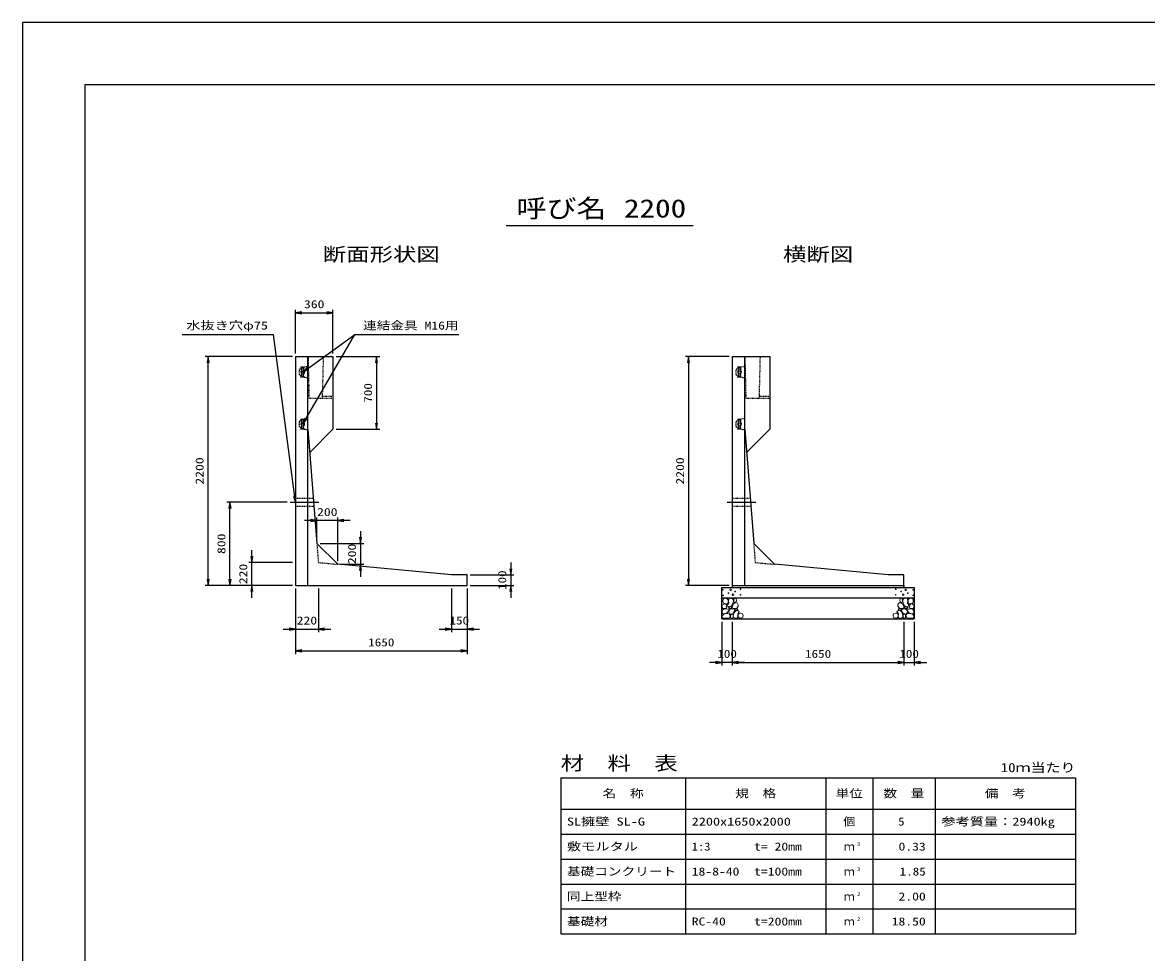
# Model space of a CAD drawing. Units: millimetres at full size. Extents: x 0 to 25230, y 0 to 17820.
# Drawn here: x 0 to 10808, y 8882 to 17820 of the extents above; entities that cross this region are included whole.
import ezdxf
from ezdxf.enums import TextEntityAlignment as Align

# ---------------------------------------------------------------- set-up
doc = ezdxf.new("R2010")
doc.units = ezdxf.units.MM
doc.linetypes.add('CHAIN', pattern=[18.5, 12, -1.5, 3.5, -1.5])
doc.linetypes.add('DASHED_SPACED', pattern=[12, 6, -6])
for name, color, linetype, lineweight in [('D-BMK', 2, 'DASHED_SPACED', 25), ('D-DCR-HCHn', 4, 'Continuous', 9), ('D-MTR-FRAM', 7, 'Continuous', 25), ('D-MTR-LINE', 7, 'Continuous', 25), ('D-MTR-TXT', 7, 'Continuous', 25), ('D-STR-DIM', 7, 'Continuous', 25), ('D-STR-STRn', 1, 'Continuous', 25), ('D-STR-TXT', 7, 'Continuous', 25), ('D-TTL', 2, 'Continuous', 25), ('D-TTL-TXT', 7, 'Continuous', 25)]:
    doc.layers.add(name, color=color, linetype=linetype, lineweight=lineweight)
doc.layers.add('D-MTR', color=7, linetype='Continuous')
doc.styles.add('ＭＳ ゴシック', font='')
doc.styles.get('ＭＳ ゴシック').set_extended_font_data('MS Gothic')

# ---------------------------------------------------------------- blocks, each defined once
blk = doc.blocks.new('open_arrow')
at = {"color": 0, "linetype": 'Continuous', "lineweight": -2}
blk.add_lwpolyline([(7.5, 1.25), (0, 0), (7.5, -1.25)], dxfattribs=at)
blk = doc.blocks.new('30KN')
at = {"color": 1, "linetype": 'DASHED_SPACED', "lineweight": 25}
for p, q in [((-85, 19.095), (-85, -19.095)), ((-58, 31.14), (-76.155, 29.028)), ((-68, 47.5), (-68, 45.66)), ((-65.5, 41.33), (-60.5, 38.443)), ((-54, 46), (-62.257, 46)), ((-40.306, 45.707), (-41.691, 35.314)), ((0, 53), (-37.704, 48.287)), ((0, -53), (0, 53)), ((-76.155, -29.028), (-58, -31.14)), ((-68, -47.5), (-68, -45.66)), ((-65.5, -41.33), (-60.5, -38.443)), ((-54, -46), (-62.257, -46)), ((-41.691, -35.314), (-40.306, -45.707)), ((-37.704, -48.287), (0, -53))]:
    blk.add_line(p, q, dxfattribs=at)
at = {"color": 1, "linetype": 'Continuous', "lineweight": 25}
for p, q in [((-58, 42), (-58, 21.448)), ((-46, 46), (-54, 46)), ((-42, 42), (-42, 21.448)), ((-58, -42), (-58, -21.448)), ((-46, -46), (-54, -46)), ((-42, -42), (-42, -21.448))]:
    blk.add_line(p, q, dxfattribs=at)
blk.add_circle((-50, 0), 13, dxfattribs=at)
at = {"color": 1, "linetype": 'DASHED_SPACED', "lineweight": 25}
for centre, radius, start, end in [((-75, 19.095), 10, 96.63251, 180), ((-66.5, 47.5), 1.5, 19.47123, 180), ((-63, 45.66), 5, 180, 240), ((-62.257, 49), 3, 199.47122, 270), ((-63, 34.113), 5, 0, 60), ((-37.332, 45.31), 3, 97.12502, 172.40536), ((-75, -19.095), 10, 180, 263.36749), ((-63, -45.66), 5, 120, 180), ((-66.5, -47.5), 1.5, 180, 340.57225), ((-62.257, -49), 3, 90, 160.55052), ((-63, -34.113), 5, 300, 0), ((-37.332, -45.31), 3, 187.59464, 262.87498)]:
    blk.add_arc(centre, radius, start, end, dxfattribs=at)
at = {"color": 1, "linetype": 'Continuous', "lineweight": 25}
for centre, radius, start, end in [((-50, 0), 18, 129.95842, 230.0969), ((-68, 21.448), 10, 310.0894, 0), ((-54, 42), 4, 90, 180), ((-46, 42), 4, 0, 90), ((-44.665, 35.71), 3, 332.67182, 352.40536), ((-32, 21.448), 10, 180, 229.9948), ((-50, 0), 18, 310.0052, 50.12245), ((-68, -21.448), 10, 0, 49.9948), ((-54, -42), 4, 180, 270), ((-46, -42), 4, 270, 0), ((-32, -21.448), 10, 130.0052, 180), ((-44.665, -35.71), 3, 7.59464, 27.32818)]:
    blk.add_arc(centre, radius, start, end, dxfattribs=at)

msp = doc.modelspace()

# ---------------------------------------------------------------- linework, layer by layer
at = {"layer": 'D-BMK', "linetype": 'CHAIN'}
for p, q in [((2575, 13210), (2849.688, 13210)), ((6775, 13210), (7049.688, 13210))]:
    msp.add_line(p, q, dxfattribs=at)
at = {"layer": 'D-BMK'}
for p, q in [((2830.735, 12812.587), (2845, 12630)), ((7030.735, 12812.587), (7045, 12630)), ((2845, 12630), (3030.735, 12612.587)), ((7045, 12630), (7230.735, 12612.587))]:
    msp.add_line(p, q, dxfattribs=at)
at = {"layer": 'D-DCR-HCHn'}
for points in [[(6732.281, 12223.808), (6725.346, 12203.005), (6734.592, 12189.136), (6757.707, 12186.824), (6773.488, 12193.599), (6766.952, 12209.939), (6771.575, 12219.185), (6762.33, 12228.431), (6748.461, 12233.053)], [(6776.198, 12281.594), (6755.395, 12286.217), (6736.904, 12276.971), (6734.592, 12256.168), (6739.215, 12239.988), (6762.33, 12233.053), (6778.51, 12233.053), (6785.444, 12244.611), (6785.444, 12270.037)], [(6794.69, 12283.906), (6787.756, 12263.102), (6790.067, 12239.988), (6773.887, 12214.562), (6794.69, 12203.005), (6817.805, 12214.562), (6831.673, 12233.053), (6836.296, 12263.102), (6831.673, 12279.283), (6817.805, 12286.217)], [(6833.985, 12228.431), (6822.427, 12200.693), (6831.673, 12189.136), (6859.411, 12189.136), (6870.968, 12193.759), (6882.525, 12209.939), (6882.525, 12223.808), (6870.968, 12242.299), (6857.099, 12244.611)], [(6838.608, 12279.283), (6838.608, 12251.545), (6850.165, 12244.611), (6861.722, 12251.545), (6864.034, 12267.725), (6861.722, 12281.594), (6845.542, 12286.217)], [(8466.015, 12228.431), (8477.573, 12200.693), (8468.327, 12189.136), (8440.589, 12189.136), (8429.032, 12193.759), (8417.475, 12209.939), (8417.475, 12223.808), (8429.032, 12242.299), (8442.901, 12244.611)], [(8461.392, 12279.283), (8461.392, 12251.545), (8449.835, 12244.611), (8438.278, 12251.545), (8435.966, 12267.725), (8438.278, 12281.594), (8454.458, 12286.217)], [(8505.31, 12283.906), (8512.244, 12263.102), (8509.933, 12239.988), (8526.113, 12214.562), (8505.31, 12203.005), (8482.195, 12214.562), (8468.327, 12233.053), (8463.704, 12263.102), (8468.327, 12279.283), (8482.195, 12286.217)], [(8523.802, 12281.594), (8544.605, 12286.217), (8563.096, 12276.971), (8565.408, 12256.168), (8560.785, 12239.988), (8537.67, 12233.053), (8521.49, 12233.053), (8514.556, 12244.611), (8514.556, 12270.037)], [(8567.719, 12223.808), (8574.654, 12203.005), (8565.408, 12189.136), (8542.293, 12186.824), (8526.512, 12193.599), (8533.048, 12209.939), (8528.425, 12219.185), (8537.67, 12228.431), (8551.539, 12233.053)], [(6776.155, 12147.009), (6793.277, 12172.692), (6791.137, 12179.112), (6767.594, 12185.533), (6746.192, 12183.393), (6731.21, 12170.551), (6729.07, 12155.57), (6731.21, 12140.588), (6748.332, 12136.308)], [(6784.716, 12093.503), (6799.698, 12099.924), (6803.978, 12121.326), (6795.417, 12136.308), (6780.435, 12140.588), (6761.173, 12138.448), (6739.771, 12129.887), (6729.07, 12117.045), (6729.07, 12102.064), (6735.49, 12093.503), (6761.173, 12095.643)], [(6799.313, 12203.005), (6787.756, 12193.759), (6792.379, 12186.824), (6808.559, 12186.824), (6815.493, 12189.136), (6820.116, 12198.382), (6813.182, 12205.316)], [(6836.082, 12147.009), (6846.783, 12172.692), (6838.222, 12183.393), (6812.539, 12183.393), (6801.838, 12179.112), (6791.137, 12164.131), (6791.137, 12151.289), (6801.838, 12134.167), (6814.679, 12132.027)], [(6831.801, 12099.924), (6831.801, 12125.606), (6821.1, 12132.027), (6810.399, 12125.606), (6808.259, 12110.625), (6810.399, 12097.783), (6825.381, 12093.503)], [(6872.466, 12095.643), (6878.886, 12114.905), (6876.746, 12136.308), (6891.728, 12159.85), (6872.466, 12170.551), (6851.063, 12159.85), (6838.222, 12142.728), (6833.941, 12114.905), (6838.222, 12099.924), (6851.063, 12093.503)], [(6868.185, 12170.551), (6878.886, 12179.112), (6874.606, 12185.533), (6859.624, 12185.533), (6853.204, 12183.393), (6848.923, 12174.832), (6855.344, 12168.411)], [(6889.588, 12097.783), (6908.85, 12093.503), (6925.972, 12102.064), (6928.112, 12121.326), (6923.831, 12136.308), (6902.429, 12142.728), (6887.447, 12142.728), (6881.027, 12132.027), (6881.027, 12108.484)], [(8410.412, 12097.783), (8391.15, 12093.503), (8374.028, 12102.064), (8371.888, 12121.326), (8376.169, 12136.308), (8397.571, 12142.728), (8412.553, 12142.728), (8418.973, 12132.027), (8418.973, 12108.484)], [(8427.534, 12095.643), (8421.114, 12114.905), (8423.254, 12136.308), (8408.272, 12159.85), (8427.534, 12170.551), (8448.937, 12159.85), (8461.778, 12142.728), (8466.059, 12114.905), (8461.778, 12099.924), (8448.937, 12093.503)], [(8431.815, 12170.551), (8421.114, 12179.112), (8425.394, 12185.533), (8440.376, 12185.533), (8446.796, 12183.393), (8451.077, 12174.832), (8444.656, 12168.411)], [(8463.918, 12147.009), (8453.217, 12172.692), (8461.778, 12183.393), (8487.461, 12183.393), (8498.162, 12179.112), (8508.863, 12164.131), (8508.863, 12151.289), (8498.162, 12134.167), (8485.321, 12132.027)], [(8468.199, 12099.924), (8468.199, 12125.606), (8478.9, 12132.027), (8489.601, 12125.606), (8491.741, 12110.625), (8489.601, 12097.783), (8474.619, 12093.503)], [(8500.687, 12203.005), (8512.244, 12193.759), (8507.621, 12186.824), (8491.441, 12186.824), (8484.507, 12189.136), (8479.884, 12198.382), (8486.818, 12205.316)], [(8515.284, 12093.503), (8500.302, 12099.924), (8496.022, 12121.326), (8504.583, 12136.308), (8519.565, 12140.588), (8538.827, 12138.448), (8560.229, 12129.887), (8570.93, 12117.045), (8570.93, 12102.064), (8564.51, 12093.503), (8538.827, 12095.643)], [(8523.845, 12147.009), (8506.723, 12172.692), (8508.863, 12179.112), (8532.406, 12185.533), (8553.808, 12183.393), (8568.79, 12170.551), (8570.93, 12155.57), (8568.79, 12140.588), (8551.668, 12136.308)]]:
    msp.add_lwpolyline(points, close=True, dxfattribs=at)
for centre, radius in [((6735.727, 12367.43), 3), ((6787.292, 12335.761), 3), ((6808.336, 12367.43), 7.5), ((6831.664, 12319.97), 7.5), ((6852.708, 12351.639), 3), ((6903.131, 12373.481), 3), ((6904.273, 12319.97), 3), ((8395.727, 12319.97), 3), ((8396.869, 12373.481), 3), ((8447.292, 12351.639), 3), ((8468.336, 12319.97), 7.5), ((8491.664, 12367.43), 7.5), ((8512.708, 12335.761), 3), ((8564.273, 12367.43), 3), ((6736.869, 12313.919), 3), ((8563.131, 12313.919), 3)]:
    msp.add_circle(centre, radius, dxfattribs=at)
at = {"layer": 'D-MTR-FRAM'}
for p, q in [((5175, 10560), (10125, 10560)), ((5175, 10560), (5175, 9060)), ((10125, 10560), (10125, 9060)), ((5175, 9060), (10125, 9060))]:
    msp.add_line(p, q, dxfattribs=at)
at = {"layer": 'D-MTR-LINE'}
for p, q in [((6375, 10560), (6375, 9060)), ((7725, 10560), (7725, 9060)), ((8175, 10560), (8175, 9060)), ((8775, 10560), (8775, 9060)), ((5175, 10260), (10125, 10260)), ((5175, 10020), (10125, 10020)), ((5175, 9780), (10125, 9780)), ((5175, 9540), (10125, 9540)), ((5175, 9300), (10125, 9300))]:
    msp.add_line(p, q, dxfattribs=at)
at = {"layer": 'D-STR-DIM'}
for p, q in [((2625, 14640), (2625, 15060)), ((2625, 15030), (2985, 15030)), ((2985, 14640), (2985, 15060)), ((2595, 14610), (1755, 14610)), ((1785, 12410), (1785, 14610)), ((3015, 14610), (3435, 14610)), ((3405, 14610), (3405, 13910)), ((6795, 14610), (6375, 14610)), ((6405, 14610), (6405, 12410)), ((3015, 13910), (3435, 13910)), ((2545, 13210), (1965, 13210)), ((1995, 12410), (1995, 13210)), ((3150.735, 13032.587), (2710.735, 13032.587)), ((2830.735, 12842.587), (2830.735, 13062.587)), ((3030.735, 12642.587), (3030.735, 13062.587)), ((3250.735, 12932.587), (3250.735, 12492.587)), ((2860.735, 12812.587), (3280.735, 12812.587)), ((2205, 12290), (2205, 12750)), ((2595, 12630), (2175, 12630)), ((3060.735, 12612.587), (3280.735, 12612.587)), ((4695, 12630), (4695, 12290)), ((4305, 12510), (4725, 12510)), ((2595, 12410), (1755, 12410)), ((2595, 12410), (1965, 12410)), ((2595, 12410), (2175, 12410)), ((2625, 12380), (2625, 11960)), ((2625, 12380), (2625, 11750)), ((2845, 12380), (2845, 11960)), ((4125, 12380), (4125, 11960)), ((4275, 12380), (4275, 11960)), ((4275, 12380), (4275, 11750)), ((4305, 12410), (4725, 12410)), ((6795, 12410), (6375, 12410)), ((6725, 12060), (6725, 11640)), ((6825, 12060), (6825, 11640)), ((6825, 12060), (6825, 11640)), ((8475, 12060), (8475, 11640)), ((8475, 12060), (8475, 11640)), ((8575, 12060), (8575, 11640)), ((2505, 11990), (2965, 11990)), ((4005, 11990), (4395, 11990)), ((2625, 11780), (4275, 11780)), ((6945, 11670), (6605, 11670)), ((6825, 11670), (8475, 11670)), ((8355, 11670), (8695, 11670))]:
    msp.add_line(p, q, dxfattribs=at)
at = {"layer": 'D-STR-STRn'}
for p, q in [((2625, 14610), (2625, 12410)), ((2625, 14610), (2985, 14610)), ((2745, 12410), (2745, 14610)), ((2985, 14610), (2985, 13910)), ((6825, 14610), (6825, 12410)), ((6825, 14610), (7185, 14610)), ((6945, 12410), (6945, 14610)), ((7185, 14610), (7185, 13910)), ((2745, 13910), (2830.735, 12812.587)), ((2985, 13910), (2762.391, 13687.391)), ((6945, 13910), (7030.735, 12812.587)), ((7185, 13910), (6962.391, 13687.391)), ((3030.735, 12612.587), (2830.735, 12812.587)), ((7230.735, 12612.587), (7030.735, 12812.587)), ((4125, 12510), (3030.735, 12612.587)), ((8325, 12510), (7230.735, 12612.587)), ((4275, 12510), (4125, 12510)), ((4275, 12410), (4275, 12510)), ((8475, 12510), (8325, 12510)), ((8475, 12410), (8475, 12510)), ((2625, 12410), (4275, 12410)), ((6725, 12090), (6725, 12390)), ((6725, 12390), (8575, 12390)), ((6825, 12410), (8445, 12410)), ((6825, 12410), (6825, 12390)), ((6825, 12410), (8475, 12410)), ((8475, 12410), (8475, 12390)), ((8575, 12390), (8575, 12090)), ((6725, 12290), (8575, 12290)), ((6725, 12090), (8575, 12090))]:
    msp.add_line(p, q, dxfattribs=at)
at = {"layer": 'D-STR-STRn', "linetype": 'DASHED_SPACED'}
for p, q in [((2745, 14610), (2755, 14210)), ((2885, 14210), (2895, 14610)), ((6945, 14610), (6955, 14210)), ((7085, 14210), (7095, 14610)), ((2755, 14210), (2885, 14210)), ((2885, 14210), (2985, 14210)), ((2885.5, 14230), (2985, 14230)), ((6955, 14210), (7085, 14210)), ((7085, 14210), (7185, 14210)), ((7085.5, 14230), (7185, 14230)), ((2625, 13247.5), (2796.758, 13247.5)), ((6825, 13247.5), (6996.758, 13247.5)), ((2625, 13172.5), (2802.617, 13172.5)), ((6825, 13172.5), (7002.617, 13172.5))]:
    msp.add_line(p, q, dxfattribs=at)
at = {"layer": 'D-STR-TXT'}
for p, q in [((1535, 14820), (2415, 14820)), ((2625, 13210), (2415, 14820)), ((2695, 13960), (3195, 14820)), ((2695, 14460), (3195, 14820)), ((3195, 14820), (4195, 14820))]:
    msp.add_line(p, q, dxfattribs=at)
at = {"layer": 'D-TTL'}
for points in [[(0, 0), (25230, 0), (25230, 17820), (0, 17820)], [(600, 600), (24630, 600), (24630, 17220), (600, 17220)]]:
    msp.add_lwpolyline(points, close=True, dxfattribs=at)
at = {"layer": 'D-TTL-TXT'}
msp.add_line((4650, 15870), (6450, 15870), dxfattribs=at)

# ---------------------------------------------------------------- block references
at = {"layer": 'D-STR-DIM', "xscale": 8, "yscale": 8}
for p in [(2625, 15030), (3030.735, 13032.587), (2845, 11990), (4275, 11990), (2625, 11780), (6825, 11670), (6825, 11670), (8575, 11670)]:
    msp.add_blockref('open_arrow', p, dxfattribs=at)
for p, rotation in [((2985, 15030), 180), ((1785, 14610), 270), ((3405, 14610), 270), ((6405, 14610), 270), ((3405, 13910), 90), ((1995, 13210), 270), ((2830.735, 13032.587), 180), ((3250.735, 12812.587), 90), ((2205, 12630), 90), ((3250.735, 12612.587), 270), ((4695, 12510), 90), ((1785, 12410), 90), ((1995, 12410), 90), ((6405, 12410), 90), ((2205, 12410), 270), ((4695, 12410), 270), ((2625, 11990), 180), ((4125, 11990), 180), ((4275, 11780), 180), ((6725, 11670), 180), ((8475, 11670), 180), ((8475, 11670), 180)]:
    msp.add_blockref('open_arrow', p, dxfattribs=dict(at, rotation=rotation))
at = {"layer": 'D-STR-STRn'}
for p in [(2745, 14460), (6945, 14460), (2745, 13960), (6945, 13960)]:
    msp.add_blockref('30KN', p, dxfattribs=at)
at = {"layer": 'D-STR-TXT', "xscale": 8, "yscale": 8}
for p, rotation in [((2695, 14460), 35.8), ((2695, 13960), 59.8), ((2625, 13210), 97.4)]:
    msp.add_blockref('open_arrow', p, dxfattribs=dict(at, rotation=rotation))

# ---------------------------------------------------------------- texts
at = {"layer": 'D-MTR', "style": 'ＭＳ ゴシック', "width": 1.25}
msp.add_text('材\u3000料\u3000表', height=132, dxfattribs=at).set_placement((5175, 10596), align=Align.BOTTOM_LEFT)
at = {"layer": 'D-MTR', "style": 'ＭＳ ゴシック', "width": 1.2}
msp.add_text('10ｍ当たり', height=87.98, dxfattribs=at).set_placement((10125, 10589), align=Align.BOTTOM_RIGHT)
at = {"layer": 'D-MTR-TXT', "style": 'ＭＳ ゴシック'}
for s, width, p in [('名\u3000称', 1.25, (5775, 10410)), ('規\u3000格', 1.25, (7050, 10410)), ('単位', 1.25, (7950, 10410)), ('数\u3000量', 1.25, (8475, 10410)), ('備\u3000考', 1.25, (9450, 10410)), ('個', 1.1, (7950, 10140))]:
    msp.add_text(s, height=76.98, dxfattribs=dict(at, width=width)).set_placement(p, align=Align.MIDDLE_CENTER)
for s, width, p in [('SL擁壁 SL-G', 1.3, (5235, 10140)), ('2200x1650x2000', 1.3, (6435, 10140)), ('参考質量：2940kg', 1.3, (8835, 10140)), ('敷モルタル', 1.3, (5235, 9900)), ('1:3', 1.15, (6435, 9900)), ('t= 20mm', 1.25, (7035, 9900)), ('基礎コンクリート', 1.25, (5235, 9660)), ('18-8-40', 1.25, (6435, 9660)), ('t=100mm', 1.25, (7035, 9660)), ('同上型枠', 1.25, (5235, 9420)), ('基礎材', 1.25, (5235, 9180)), ('RC-40', 1.25, (6435, 9180)), ('t=200mm', 1.25, (7035, 9180))]:
    msp.add_text(s, height=76.98, dxfattribs=dict(at, width=width)).set_placement(p, align=Align.MIDDLE_LEFT)
for s, width, p in [('5', 1.15, (8480.33, 10140)), ('0.33', 1.25, (8685, 9900)), ('1.85', 1.2, (8685, 9660)), ('2.00', 1.25, (8685, 9420)), ('18.50', 1.25, (8685, 9180))]:
    msp.add_text(s, height=76.98, dxfattribs=dict(at, width=width)).set_placement(p, align=Align.MIDDLE_RIGHT)
for p in [(7950, 9900), (7950, 9660), (7950, 9420), (7950, 9180)]:
    msp.add_text('ｍ', height=76.98, dxfattribs=at).set_placement(p, align=Align.MIDDLE_CENTER)
at = {"layer": 'D-MTR-TXT', "style": 'ＭＳ ゴシック', "width": 1.15}
for s, p in [('3', (8025, 9893)), ('3', (8025, 9653)), ('2', (8025, 9413)), ('2', (8025, 9173))]:
    msp.add_text(s, height=38.49, dxfattribs=at).set_placement(p, align=Align.BOTTOM_LEFT)
at = {"layer": 'D-STR-DIM', "style": 'ＭＳ ゴシック'}
for s, width, p in [('360', 1.25, (2805, 15112.5)), ('200', 1.25, (2930.735, 13115.087)), ('220', 1.25, (2735, 12072.5)), ('150', 1.2, (4200, 12072.5)), ('1650', 1.2, (3450, 11862.5)), ('100', 1.2, (6775, 11752.5)), ('1650', 1.2, (7650, 11752.5)), ('100', 1.2, (8525, 11752.5))]:
    msp.add_text(s, height=76.98, dxfattribs=dict(at, width=width)).set_placement(p, align=Align.MIDDLE_CENTER)
for s, width, p in [('700', 1.2, (3322.5, 14260)), ('2200', 1.25, (1702.5, 13510)), ('2200', 1.25, (6322.5, 13510)), ('800', 1.25, (1912.5, 12810)), ('200', 1.25, (3168.235, 12712.587)), ('220', 1.25, (2122.5, 12520)), ('100', 1.2, (4612.5, 12460))]:
    msp.add_text(s, height=76.98, rotation=90, dxfattribs=dict(at, width=width)).set_placement(p, align=Align.MIDDLE_CENTER)
at = {"layer": 'D-STR-TXT', "style": 'ＭＳ ゴシック'}
for s, width, p in [('水抜き穴φ75', 1.3, (1575, 14846)), ('連結金具 M16用', 1.25, (3275, 14846))]:
    msp.add_text(s, height=76.98, dxfattribs=dict(at, width=width)).set_placement(p, align=Align.BOTTOM_LEFT)
at = {"layer": 'D-TTL-TXT', "style": 'ＭＳ ゴシック'}
for s, height, width, p in [('呼び名', 176, 1.2, (5182.5, 15892.5)), ('2200', 176, 1.25, (6082.5, 15892.5)), ('断面形状図', 132, 1.25, (3450, 15486)), ('横断図', 132, 1.25, (7650, 15486))]:
    msp.add_text(s, height=height, dxfattribs=dict(at, width=width)).set_placement(p, align=Align.BOTTOM_CENTER)

doc.saveas('drawing.dxf')
